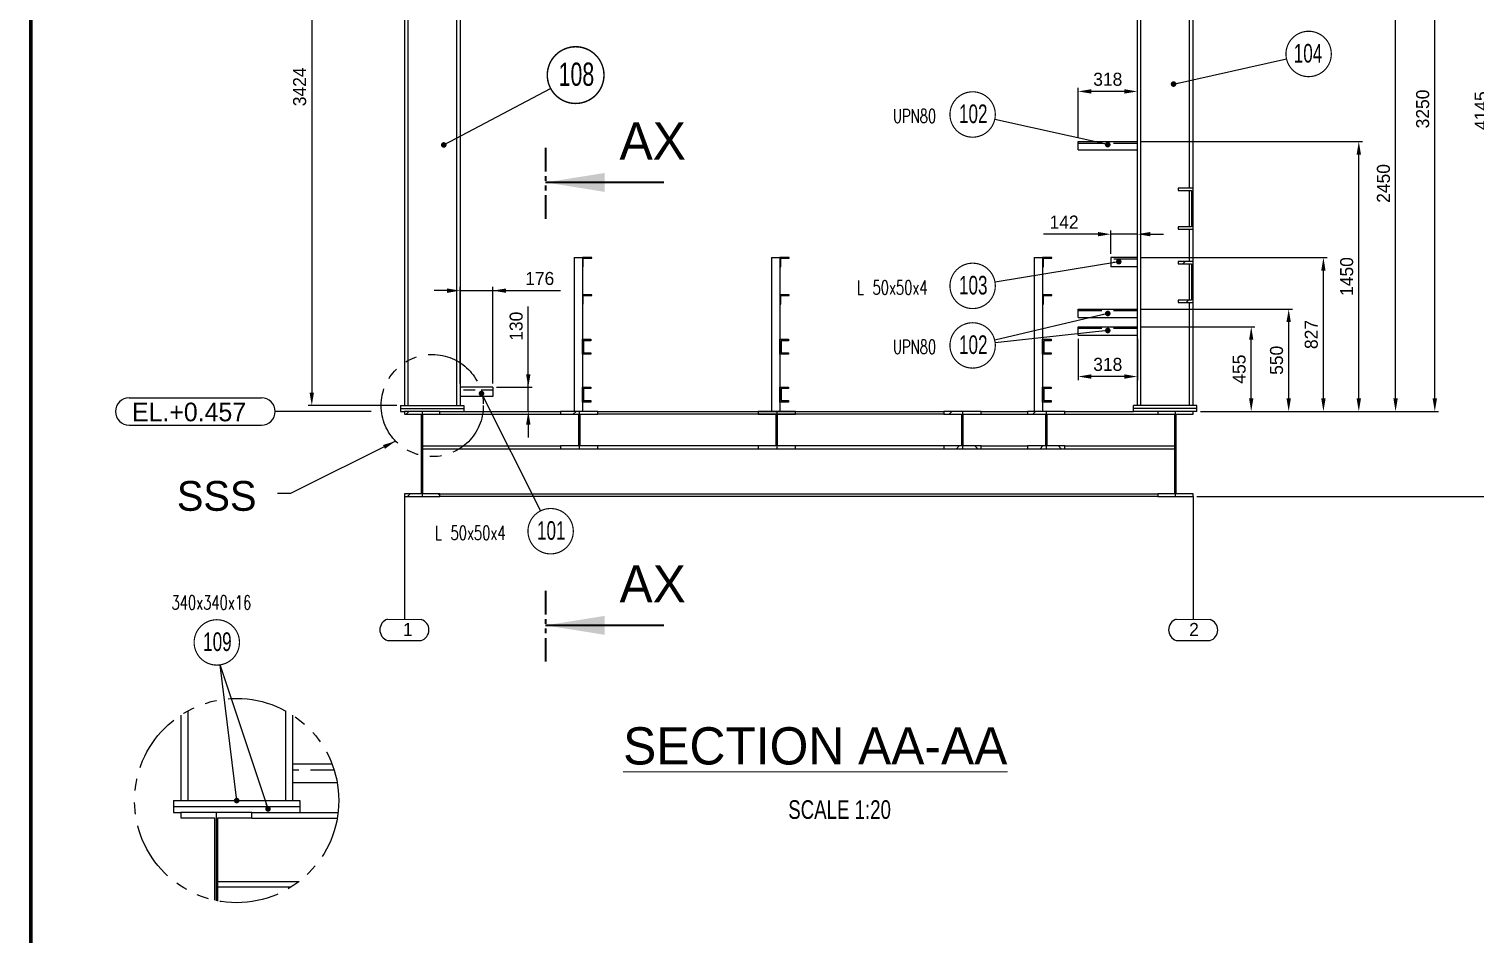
# Model space of a CAD drawing. Header units: millimetres. Extents: x 0 to 16187, y -20471 to 6290.
# Drawn here: x 4127 to 4515.6, y 4271 to 4514.1 of the extents above; entities that cross this region are included whole.
import ezdxf
from ezdxf.enums import TextEntityAlignment as Align

# ---------------------------------------------------------------- set-up
doc = ezdxf.new("R2010")
doc.units = ezdxf.units.MM
doc.header["$PDSIZE"] = -1
for name, pattern in [('HIDDEN', [9.525, 6.35, -3.175]), ('PHANTOM', [12.7, 6.35, -1.27, 1.27, -1.27, 1.27, -1.27]), ('PHANTOM2', [31.75, 15.875, -3.175, 3.175, -3.175, 3.175, -3.175])]:
    doc.linetypes.add(name, pattern=pattern)
doc.layers.add('BORDER1', color=3, linetype='Continuous')
doc.layers.add('BORDER2', color=7, linetype='Continuous')
doc.styles.add('MtXpl_txt_shx', font='txt.shx', dxfattribs={"height": 0.2})
doc.styles.add('ROMANC', font='ROMANC', dxfattribs={"height": 5})
doc.styles.add('ROMAND-1', font='ic-romand.shx')
doc.styles.add('ROMANS', font='ROMANS.shx', dxfattribs={"width": 0.8})
doc.styles.add('ROMANT', font='ROMANT', dxfattribs={"height": 4})
doc.styles.add('SLDTEXTSTYLE0', font='TXT', dxfattribs={"width": 0.75})
doc.styles.add('SLDTEXTSTYLE2', font='TXT', dxfattribs={"width": 0.686449})
doc.dimstyles.new('AM_ISO', dxfattribs={"dimtxt": 3.5, "dimasz": 3.5, "dimexe": 1, "dimexo": 1, "dimgap": 1.5, "dimtad": 1, "dimdsep": 46, "dimtxsty": 'Standard', "dimcen": 0, "dimclrd": 1, "dimclre": 1, "dimclrt": 1, "dimadec": 0, "dimazin": 2, "dimtp": 0.1, "dimtm": 0.1, "dimtfac": 0.71, "dimtdec": 3, "dimtmove": 0, "dimatfit": 3, "dimfxl": 1, "dimlwd": -1, "dimlwe": -1, "dimarcsym": 1})
doc.dimstyles.new('AM_ISO$7', dxfattribs={"dimtxt": 3.5, "dimasz": 3.5, "dimexe": 1, "dimexo": 1, "dimgap": 1.5, "dimtad": 1, "dimtoh": 1, "dimdsep": 46, "dimtxsty": 'Standard', "dimcen": 0, "dimclrd": 1, "dimclre": 1, "dimclrt": 1, "dimadec": 0, "dimazin": 2, "dimtp": 0.1, "dimtm": 0.1, "dimtfac": 0.71, "dimtdec": 3, "dimtmove": 0, "dimatfit": 3, "dimfxl": 1, "dimlwd": -1, "dimlwe": -1, "dimarcsym": 1})
pattern_1 = [(45, (3374.44, 256.4366), (-5.61266, 5.61266), [])]
pattern_2 = [(135, (3374.44, 256.4366), (-5.61266, -5.61266), [])]

# ---------------------------------------------------------------- blocks, each defined once
blk = doc.blocks.new('*D3407')
at = {"color": 1, "linetype": 'ByBlock'}
for p, q in [((4425.86, 4434.09), (4456.46, 4434.09)), ((4455.46, 4414.84), (4455.46, 4430.59)), ((4441.86, 4411.34), (4456.46, 4411.34))]:
    blk.add_line(p, q, dxfattribs=at)
at = {"color": 1}
for points in [[(4456.04, 4430.59), (4454.88, 4430.59), (4455.46, 4434.09)], [(4454.88, 4414.84), (4456.04, 4414.84), (4455.46, 4411.34)]]:
    blk.add_solid(points, dxfattribs=at)
at = {"layer": 'Defpoints', "color": 0}
for p in [(4424.86, 4434.09), (4455.46, 4434.09), (4440.86, 4411.34)]:
    blk.add_point(p, dxfattribs=at)
at = {"color": 1, "insert": (4452.21, 4422.72), "char_height": 3.5, "attachment_point": 5, "rotation": 90}
blk.add_mtext('455', dxfattribs=at)
blk = doc.blocks.new('*D3408')
at = {"color": 1, "linetype": 'ByBlock'}
for p, q in [((4425.86, 4438.84), (4466.53, 4438.84)), ((4465.53, 4414.84), (4465.53, 4435.34)), ((4441.86, 4411.34), (4466.53, 4411.34))]:
    blk.add_line(p, q, dxfattribs=at)
at = {"color": 1}
for points in [[(4466.11, 4435.34), (4464.94, 4435.34), (4465.53, 4438.84)], [(4464.94, 4414.84), (4466.11, 4414.84), (4465.53, 4411.34)]]:
    blk.add_solid(points, dxfattribs=at)
at = {"layer": 'Defpoints', "color": 0}
for p in [(4424.86, 4438.84), (4465.53, 4438.84), (4440.86, 4411.34)]:
    blk.add_point(p, dxfattribs=at)
at = {"color": 1, "insert": (4462.28, 4425.09), "char_height": 3.5, "attachment_point": 5, "rotation": 90}
blk.add_mtext('550', dxfattribs=at)
blk = doc.blocks.new('*D3409')
at = {"color": 1, "linetype": 'ByBlock'}
for p, q in [((4425.86, 4452.69), (4475.86, 4452.69)), ((4474.86, 4414.84), (4474.86, 4449.19)), ((4441.86, 4411.34), (4475.86, 4411.34))]:
    blk.add_line(p, q, dxfattribs=at)
at = {"color": 1}
for points in [[(4475.44, 4449.19), (4474.28, 4449.19), (4474.86, 4452.69)], [(4474.28, 4414.84), (4475.44, 4414.84), (4474.86, 4411.34)]]:
    blk.add_solid(points, dxfattribs=at)
at = {"layer": 'Defpoints', "color": 0}
for p in [(4424.86, 4452.69), (4474.86, 4452.69), (4440.86, 4411.34)]:
    blk.add_point(p, dxfattribs=at)
at = {"color": 1, "insert": (4471.61, 4432.02), "char_height": 3.5, "attachment_point": 5, "rotation": 90}
blk.add_mtext('827', dxfattribs=at)
blk = doc.blocks.new('*D3410')
at = {"color": 1, "linetype": 'ByBlock'}
for p, q in [((4425.86, 4483.84), (4485.38, 4483.84)), ((4484.38, 4414.84), (4484.38, 4480.34)), ((4441.86, 4411.34), (4485.38, 4411.34))]:
    blk.add_line(p, q, dxfattribs=at)
at = {"color": 1}
for points in [[(4484.96, 4480.34), (4483.79, 4480.34), (4484.38, 4483.84)], [(4483.79, 4414.84), (4484.96, 4414.84), (4484.38, 4411.34)]]:
    blk.add_solid(points, dxfattribs=at)
at = {"layer": 'Defpoints', "color": 0}
for p in [(4424.86, 4483.84), (4484.38, 4483.84), (4440.86, 4411.34)]:
    blk.add_point(p, dxfattribs=at)
at = {"color": 1, "insert": (4481.13, 4447.59), "char_height": 3.5, "attachment_point": 5, "rotation": 90}
blk.add_mtext('1450', dxfattribs=at)
blk = doc.blocks.new('*D3411')
at = {"color": 1, "linetype": 'ByBlock'}
for p, q in [((4408.96, 4430.84), (4408.96, 4419.73)), ((4424.86, 4430.84), (4424.86, 4419.73)), ((4421.36, 4420.73), (4412.46, 4420.73))]:
    blk.add_line(p, q, dxfattribs=at)
at = {"color": 1}
for points in [[(4412.46, 4421.32), (4412.46, 4420.15), (4408.96, 4420.73)], [(4421.36, 4420.15), (4421.36, 4421.32), (4424.86, 4420.73)]]:
    blk.add_solid(points, dxfattribs=at)
at = {"layer": 'Defpoints', "color": 0}
for p in [(4408.96, 4431.84), (4424.86, 4431.84), (4408.96, 4420.73)]:
    blk.add_point(p, dxfattribs=at)
at = {"color": 1, "insert": (4416.91, 4423.98), "char_height": 3.5, "attachment_point": 5}
blk.add_mtext('318', dxfattribs=at)
blk = doc.blocks.new('*D3412')
at = {"color": 1, "linetype": 'ByBlock'}
for p, q in [((4414.26, 4458.96), (4399.59, 4458.96)), ((4417.76, 4453.69), (4417.76, 4459.96)), ((4424.86, 4458.96), (4417.76, 4458.96)), ((4424.86, 4453.69), (4424.86, 4459.96)), ((4428.36, 4458.96), (4431.86, 4458.96))]:
    blk.add_line(p, q, dxfattribs=at)
at = {"color": 1}
for points in [[(4414.26, 4458.38), (4414.26, 4459.55), (4417.76, 4458.96)], [(4428.36, 4459.55), (4428.36, 4458.38), (4424.86, 4458.96)]]:
    blk.add_solid(points, dxfattribs=at)
at = {"layer": 'Defpoints', "color": 0}
for p in [(4417.76, 4458.96), (4417.76, 4452.69), (4424.86, 4452.69)]:
    blk.add_point(p, dxfattribs=at)
at = {"color": 1, "insert": (4405.17, 4462.21), "char_height": 3.5, "attachment_point": 5}
blk.add_mtext('142', dxfattribs=at)
blk = doc.blocks.new('*D3413')
at = {"color": 1, "linetype": 'ByBlock'}
for p, q in [((4425.86, 4533.84), (4495.26, 4533.84)), ((4494.26, 4414.84), (4494.26, 4530.34)), ((4441.86, 4411.34), (4495.26, 4411.34))]:
    blk.add_line(p, q, dxfattribs=at)
at = {"color": 1}
for points in [[(4494.85, 4530.34), (4493.68, 4530.34), (4494.26, 4533.84)], [(4493.68, 4414.84), (4494.85, 4414.84), (4494.26, 4411.34)]]:
    blk.add_solid(points, dxfattribs=at)
at = {"layer": 'Defpoints', "color": 0}
for p in [(4424.86, 4533.84), (4494.26, 4533.84), (4440.86, 4411.34)]:
    blk.add_point(p, dxfattribs=at)
at = {"color": 1, "insert": (4491.01, 4472.59), "char_height": 3.5, "attachment_point": 5, "rotation": 90}
blk.add_mtext('2450', dxfattribs=at)
blk = doc.blocks.new('*D3414')
at = {"color": 1, "linetype": 'ByBlock'}
for p, q in [((4425.86, 4573.84), (4505.8, 4573.84)), ((4504.8, 4414.84), (4504.8, 4570.34)), ((4441.86, 4411.34), (4505.8, 4411.34))]:
    blk.add_line(p, q, dxfattribs=at)
at = {"color": 1}
for points in [[(4505.38, 4570.34), (4504.22, 4570.34), (4504.8, 4573.84)], [(4504.22, 4414.84), (4505.38, 4414.84), (4504.8, 4411.34)]]:
    blk.add_solid(points, dxfattribs=at)
at = {"layer": 'Defpoints', "color": 0}
for p in [(4424.86, 4573.84), (4504.8, 4573.84), (4440.86, 4411.34)]:
    blk.add_point(p, dxfattribs=at)
at = {"color": 1, "insert": (4501.55, 4492.59), "char_height": 3.5, "attachment_point": 5, "rotation": 90}
blk.add_mtext('3250', dxfattribs=at)
blk = doc.blocks.new('*D3417')
at = {"color": 1, "linetype": 'ByBlock'}
for p, q in [((4408.96, 4484.84), (4408.96, 4498.3)), ((4421.36, 4497.3), (4412.46, 4497.3)), ((4424.86, 4484.84), (4424.86, 4498.3))]:
    blk.add_line(p, q, dxfattribs=at)
at = {"color": 1}
for points in [[(4412.46, 4497.89), (4412.46, 4496.72), (4408.96, 4497.3)], [(4421.36, 4496.72), (4421.36, 4497.89), (4424.86, 4497.3)]]:
    blk.add_solid(points, dxfattribs=at)
at = {"layer": 'Defpoints', "color": 0}
for p in [(4408.96, 4497.3), (4408.96, 4483.84), (4424.86, 4483.84)]:
    blk.add_point(p, dxfattribs=at)
at = {"color": 1, "insert": (4416.91, 4500.55), "char_height": 3.5, "attachment_point": 5}
blk.add_mtext('318', dxfattribs=at)
blk = doc.blocks.new('*D3418')
at = {"color": 1, "linetype": 'ByBlock'}
for p, q in [((4261.17, 4417.84), (4261.17, 4439.53)), ((4261.17, 4421.34), (4261.17, 4424.84)), ((4252.66, 4417.84), (4262.17, 4417.84)), ((4261.17, 4411.34), (4261.17, 4417.84)), ((4260.35, 4411.34), (4262.17, 4411.34)), ((4261.17, 4407.84), (4261.17, 4404.34))]:
    blk.add_line(p, q, dxfattribs=at)
at = {"color": 1}
for points in [[(4260.58, 4421.34), (4261.75, 4421.34), (4261.17, 4417.84)], [(4261.75, 4407.84), (4260.58, 4407.84), (4261.17, 4411.34)]]:
    blk.add_solid(points, dxfattribs=at)
at = {"layer": 'Defpoints', "color": 0}
for p in [(4251.66, 4417.84), (4261.17, 4417.84), (4259.35, 4411.34)]:
    blk.add_point(p, dxfattribs=at)
at = {"color": 1, "insert": (4257.92, 4434.24), "char_height": 3.5, "attachment_point": 5, "rotation": 90}
blk.add_mtext('130', dxfattribs=at)
blk = doc.blocks.new('*D3419')
at = {"color": 1, "linetype": 'ByBlock'}
for p, q in [((4239.36, 4443.8), (4235.86, 4443.8)), ((4242.86, 4418.84), (4242.86, 4444.8)), ((4242.86, 4443.8), (4251.66, 4443.8)), ((4251.66, 4418.84), (4251.66, 4444.8)), ((4251.66, 4443.8), (4269.82, 4443.8)), ((4255.16, 4443.8), (4258.66, 4443.8))]:
    blk.add_line(p, q, dxfattribs=at)
at = {"color": 1}
for points in [[(4239.36, 4443.21), (4239.36, 4444.38), (4242.86, 4443.8)], [(4255.16, 4444.38), (4255.16, 4443.21), (4251.66, 4443.8)]]:
    blk.add_solid(points, dxfattribs=at)
at = {"layer": 'Defpoints', "color": 0}
for p in [(4251.66, 4443.8), (4242.86, 4417.84), (4251.66, 4417.84)]:
    blk.add_point(p, dxfattribs=at)
at = {"color": 1, "insert": (4264.24, 4447.05), "char_height": 3.5, "attachment_point": 5}
blk.add_mtext('176', dxfattribs=at)
blk = doc.blocks.new('A$7E931815294F9')
at = {"color": 1}
blk.add_line((13.2, 77.36), (13.2, 11.43), dxfattribs=at)
at = {"color": 1, "ltscale": 0.2}
blk.add_line((4.15, 11.48), (22.25, 11.39), dxfattribs=at)
at = {"color": 1, "linetype": 'Continuous', "lineweight": 25}
blk.add_line((4.14, 0.09), (22.29, 0.01), dxfattribs=at)
at = {"color": 1, "ltscale": 0.2}
for centre, radius, start, end in [((5.98, 5.79), 5.98, 107.86898, 252.02455), ((20.4, 5.69), 5.99, 287.96509, 71.9697)]:
    blk.add_arc(centre, radius, start, end, dxfattribs=at)
at = {"color": 1, "linetype": 'Continuous', "lineweight": 25}
blk.add_text('1', height=7, rotation=359.95368, dxfattribs=at).set_placement((12.44, 2.5))
blk = doc.blocks.new('A$7E9318152A351E9')
at = {"color": 1}
blk.add_line((13.2, 77.36), (13.2, 11.43), dxfattribs=at)
at = {"color": 1, "ltscale": 0.2}
blk.add_line((4.15, 11.48), (22.25, 11.39), dxfattribs=at)
at = {"color": 1, "linetype": 'Continuous', "lineweight": 25}
blk.add_line((4.14, 0.09), (22.29, 0.01), dxfattribs=at)
at = {"color": 1, "ltscale": 0.2}
for centre, radius, start, end in [((5.98, 5.79), 5.98, 107.86898, 252.02455), ((20.4, 5.69), 5.99, 287.96509, 71.9697)]:
    blk.add_arc(centre, radius, start, end, dxfattribs=at)
at = {"color": 1, "linetype": 'Continuous', "lineweight": 25}
blk.add_text('2', height=7, rotation=359.95368, dxfattribs=at).set_placement((11.06, 2.5))
blk = doc.blocks.new('A$7E9319C323A31A')
at = {"color": 7, "linetype": 'Continuous', "lineweight": 25}
for p, q in [((3.67, 7.35), (39.25, 7.35)), ((3.67, 0), (39.25, 0))]:
    blk.add_line(p, q, dxfattribs=at)
blk.add_line((68.71, 3.67), (42.92, 3.67))
for centre, start, end in [((3.67, 3.67), 90, 270), ((39.25, 3.67), 270, 90)]:
    blk.add_arc(centre, 3.67, start, end, dxfattribs=at)
blk.add_text('EL.+0.457', height=5, dxfattribs=at).set_placement((4.45, 1.05))
blk = doc.blocks.new('*D3494')
at = {"color": 1, "linetype": 'ByBlock'}
for p, q in [((4440.86, 4595.74), (4521.51, 4595.74)), ((4520.51, 4391.99), (4520.51, 4592.24)), ((4440.86, 4388.49), (4521.51, 4388.49))]:
    blk.add_line(p, q, dxfattribs=at)
at = {"color": 1}
for points in [[(4521.09, 4592.24), (4519.93, 4592.24), (4520.51, 4595.74)], [(4519.93, 4391.99), (4521.09, 4391.99), (4520.51, 4388.49)]]:
    blk.add_solid(points, dxfattribs=at)
at = {"layer": 'Defpoints', "color": 0}
for p in [(4439.86, 4595.74), (4520.51, 4595.74), (4439.86, 4388.49)]:
    blk.add_point(p, dxfattribs=at)
at = {"color": 1, "insert": (4517.26, 4492.12), "char_height": 3.5, "attachment_point": 5, "rotation": 90}
blk.add_mtext('4145', dxfattribs=at)
blk = doc.blocks.new('*D3664')
at = {"color": 1, "linetype": 'ByBlock'}
for p, q in [((4225.86, 4584.14), (4201.98, 4584.14)), ((4202.98, 4580.64), (4202.98, 4416.44)), ((4225.86, 4412.94), (4201.98, 4412.94))]:
    blk.add_line(p, q, dxfattribs=at)
at = {"color": 1}
for points in [[(4203.56, 4580.64), (4202.39, 4580.64), (4202.98, 4584.14)], [(4202.39, 4416.44), (4203.56, 4416.44), (4202.98, 4412.94)]]:
    blk.add_solid(points, dxfattribs=at)
at = {"layer": 'Defpoints', "color": 0}
for p in [(4226.86, 4584.14), (4202.98, 4412.94), (4226.86, 4412.94)]:
    blk.add_point(p, dxfattribs=at)
at = {"color": 1, "insert": (4199.73, 4498.54), "char_height": 3.5, "attachment_point": 5, "rotation": 90}
blk.add_mtext('3424', dxfattribs=at)
blk = doc.blocks.new('*U609')
at = {"layer": 'BORDER1', "color": 154, "true_color": 0x1859a9, "const_width": 1}
blk.add_lwpolyline([(1.81, 811), (1144, 811), (1144, 0), (0, 0), (0, 811)], close=True, dxfattribs=at)
at = {"layer": 'BORDER2', "flags": 8}
for tag, height, style, p in [('REV-A', 3.24, 'ROMANS', (986.93, 140.25)), ('RE-A', 8.06, 'ROMANT', (1084.63, 7.17))]:
    blk.add_attdef(tag, text='', height=height, dxfattribs=dict(at, style=style)).set_placement(p, align=Align.CENTER)
at = {"layer": 'BORDER2', "style": 'ROMANS', "width": 3.830216}
blk.add_attdef('DATE-A', text='', height=3.24, dxfattribs=at).set_placement((995.51, 140.25), (1008.51, 140.25), align=Align.FIT)
at = {"layer": 'BORDER2'}
for tag, height, style, p in [('DRN-A', 3.24, 'ROMANS', (1018.38, 140.25)), ('CHD-A', 3.24, 'ROMANS', (1032.35, 140.25)), ('APD-A', 3.24, 'ROMANS', (1046.64, 140.25)), ('CONS_CONT_VEND', 4.2, 'ROMANC', (1061.39, 72.83))]:
    blk.add_attdef(tag, text='', height=height, dxfattribs=dict(at, style=style)).set_placement(p, align=Align.CENTER)
at = {"layer": 'BORDER2', "style": 'ROMANS', "width": 0.8}
for tag, p, height in [('1:X', (997.23, 122.55), 3.5), ('LOC', (1042.74, 122.55), 3.5), ('PROJ_NO', (1118.64, 122.55), 3.5), ('CONS_DRG_NO', (1011, 63), 3)]:
    blk.add_attdef(tag, p, '', height=height, dxfattribs=at)
at = {"layer": 'BORDER2', "lineweight": 30, "width": 0.8, "flags": 104}
blk.add_attdef('COMMENTS-A', text='', height=2.2, dxfattribs=at).set_placement((1055.21, 142.07), align=Align.MIDDLE_LEFT)
at = {"layer": 'BORDER2', "style": 'ROMANS', "width": 0.8}
for tag, p in [('PROJECT_TITLE_1', (1061.07, 55.35)), ('PROJECT_TITLE_2', (1061.07, 49.3))]:
    blk.add_attdef(tag, text='', height=3.5, dxfattribs=at).set_placement(p, align=Align.MIDDLE)
at = {"layer": 'BORDER2', "style": 'ROMANT', "width": 0.8}
for tag, p in [('DRG_TITLE_1', (1061.07, 36.31)), ('DRG_TITLE_2', (1061.07, 28.31)), ('DRG_TITLE_3', (1061.07, 20.31))]:
    blk.add_attdef(tag, text='', height=5, dxfattribs=at).set_placement(p, align=Align.CENTER)
at = {"layer": 'BORDER2', "style": 'ROMANT'}
for tag, p in [('AR', (995, 7.17)), ('PA', (1011.74, 7.17)), ('DC', (1028.45, 7.17)), ('TS', (1120.84, 7.17))]:
    blk.add_attdef(tag, p, '', height=8.06, dxfattribs=at)
for tag, p in [('SRNO', (1074.7, 7.17)), ('SH', (1115.8, 7.18))]:
    blk.add_attdef(tag, text='', height=8.06, dxfattribs=at).set_placement(p, align=Align.RIGHT)
at = {"layer": 'BORDER2', "style": 'ROMANS', "flags": 2}
blk.add_attdef('TB_VERSION', text='', height=2, dxfattribs=at).set_placement((1, -1), align=Align.TOP_LEFT)

msp = doc.modelspace()

# ---------------------------------------------------------------- hatches: boundary and pattern name
at = {"linetype": 'Continuous', "lineweight": 18}
h = msp.add_hatch(dxfattribs=at)
h.set_pattern_fill('ANSI31', scale=2.5, style=0)
h.set_pattern_definition(pattern_1)
h.paths.add_polyline_path([(4435.85721, 4460.96552), (4435.85721, 4460.34052), (4439.85721, 4460.34052), (4439.85721, 4471.34052), (4435.85721, 4471.34052), (4435.85721, 4470.71552), (4439.40721, 4470.71552), (4439.40721, 4460.96552)], flags=0)
h = msp.add_hatch(dxfattribs=at)
h.set_pattern_fill('ANSI31', scale=2.5, style=0)
h.set_pattern_definition(pattern_1)
h.paths.add_polyline_path([(4435.85721, 4441.21552), (4435.85721, 4440.59052), (4439.85721, 4440.59052), (4439.85721, 4451.59052), (4435.85721, 4451.59052), (4435.85721, 4450.96552), (4439.40721, 4450.96552), (4439.40721, 4441.21552)], flags=0)
h = msp.add_hatch(dxfattribs=at)
h.set_pattern_fill('ANSI31', scale=2.5, style=0)
h.set_pattern_definition(pattern_1)
h.paths.add_polyline_path([(4232.39221, 4389.21552), (4227.85721, 4389.21552), (4227.85721, 4388.49052), (4232.61721, 4388.49052), (4232.61721, 4411.34052), (4227.85721, 4411.34052), (4227.85721, 4410.61552), (4232.39221, 4410.61552)], flags=0)
h = msp.add_hatch(dxfattribs=at)
h.set_pattern_fill('ANSI31', scale=2.5, angle=90, style=0)
h.set_pattern_definition(pattern_2)
h.paths.add_polyline_path([(4232.84221, 4410.61552), (4237.37721, 4410.61552), (4237.37721, 4411.34052), (4232.61721, 4411.34052), (4232.61721, 4388.49052), (4237.37721, 4388.49052), (4237.37721, 4389.21552), (4232.84221, 4389.21552)], flags=0)
h = msp.add_hatch(dxfattribs=at)
h.set_pattern_fill('ANSI31', scale=2.5, style=0)
h.set_pattern_definition(pattern_1)
h.paths.add_polyline_path([(4274.63221, 4402.09052), (4269.85721, 4402.09052), (4269.85721, 4401.34052), (4274.85721, 4401.34052), (4274.85721, 4411.34052), (4269.85721, 4411.34052), (4269.85721, 4410.59052), (4274.63221, 4410.59052)], flags=0)
h = msp.add_hatch(dxfattribs=at)
h.set_pattern_fill('ANSI31', scale=2.5, angle=90, style=0)
h.set_pattern_definition(pattern_2)
h.paths.add_polyline_path([(4275.08221, 4410.59052), (4279.85721, 4410.59052), (4279.85721, 4411.34052), (4274.85721, 4411.34052), (4274.85721, 4401.34052), (4279.85721, 4401.34052), (4279.85721, 4402.09052), (4275.08221, 4402.09052)], flags=0)
h = msp.add_hatch(dxfattribs=at)
h.set_pattern_fill('ANSI31', scale=2.5, style=0)
h.set_pattern_definition(pattern_1)
h.paths.add_polyline_path([(4327.73221, 4402.09052), (4322.95721, 4402.09052), (4322.95721, 4401.34052), (4327.95721, 4401.34052), (4327.95721, 4411.34052), (4322.95721, 4411.34052), (4322.95721, 4410.59052), (4327.73221, 4410.59052)], flags=0)
h = msp.add_hatch(dxfattribs=at)
h.set_pattern_fill('ANSI31', scale=2.5, angle=90, style=0)
h.set_pattern_definition(pattern_2)
h.paths.add_polyline_path([(4328.18221, 4410.59052), (4332.95721, 4410.59052), (4332.95721, 4411.34052), (4327.95721, 4411.34052), (4327.95721, 4401.34052), (4332.95721, 4401.34052), (4332.95721, 4402.09052), (4328.18221, 4402.09052)], flags=0)
h = msp.add_hatch(dxfattribs=at)
h.set_pattern_fill('ANSI31', scale=2.5, style=0)
h.set_pattern_definition(pattern_1)
h.paths.add_polyline_path([(4377.63221, 4402.09052), (4372.85721, 4402.09052), (4372.85721, 4401.34052), (4377.85721, 4401.34052), (4377.85721, 4411.34052), (4372.85721, 4411.34052), (4372.85721, 4410.59052), (4377.63221, 4410.59052)], flags=0)
h = msp.add_hatch(dxfattribs=at)
h.set_pattern_fill('ANSI31', scale=2.5, angle=90, style=0)
h.set_pattern_definition(pattern_2)
h.paths.add_polyline_path([(4378.08221, 4410.59052), (4382.85721, 4410.59052), (4382.85721, 4411.34052), (4377.85721, 4411.34052), (4377.85721, 4401.34052), (4382.85721, 4401.34052), (4382.85721, 4402.09052), (4378.08221, 4402.09052)], flags=0)
h = msp.add_hatch(dxfattribs=at)
h.set_pattern_fill('ANSI31', scale=2.5, style=0)
h.set_pattern_definition(pattern_1)
h.paths.add_polyline_path([(4400.13221, 4402.09052), (4395.35721, 4402.09052), (4395.35721, 4401.34052), (4400.35721, 4401.34052), (4400.35721, 4411.34052), (4395.35721, 4411.34052), (4395.35721, 4410.59052), (4400.13221, 4410.59052)], flags=0)
h = msp.add_hatch(dxfattribs=at)
h.set_pattern_fill('ANSI31', scale=2.5, angle=90, style=0)
h.set_pattern_definition(pattern_2)
h.paths.add_polyline_path([(4400.58221, 4410.59052), (4405.35721, 4410.59052), (4405.35721, 4411.34052), (4400.35721, 4411.34052), (4400.35721, 4401.34052), (4405.35721, 4401.34052), (4405.35721, 4402.09052), (4400.58221, 4402.09052)], flags=0)
h = msp.add_hatch(dxfattribs=at)
h.set_pattern_fill('ANSI31', scale=2.5, angle=90, style=0)
h.set_pattern_definition(pattern_2)
h.paths.add_polyline_path([(4435.09721, 4411.34052), (4430.33721, 4411.34052), (4430.33721, 4410.61552), (4434.87221, 4410.61552), (4434.87221, 4389.21552), (4430.33721, 4389.21552), (4430.33721, 4388.49052), (4435.09721, 4388.49052)], flags=0)
h = msp.add_hatch(dxfattribs=at)
h.set_pattern_fill('ANSI31', scale=2.5, style=0)
h.set_pattern_definition(pattern_1)
h.paths.add_polyline_path([(4435.09721, 4388.49052), (4439.85721, 4388.49052), (4439.85721, 4389.21552), (4435.32221, 4389.21552), (4435.32221, 4410.61552), (4439.85721, 4410.61552), (4439.85721, 4411.34052), (4435.09721, 4411.34052)], flags=0)

# ---------------------------------------------------------------- linework, layer by layer
at = {"color": 7, "linetype": 'Continuous', "lineweight": 25}
for p, q in [((4227.85721, 4584.14052), (4227.85721, 4412.94052)), ((4228.80721, 4584.14052), (4228.80721, 4412.94052)), ((4241.90721, 4584.14052), (4241.90721, 4412.94052)), ((4242.85721, 4584.14052), (4242.85721, 4412.94052)), ((4424.85721, 4412.94052), (4424.85721, 4584.14052)), ((4425.80721, 4412.94052), (4425.80721, 4584.14052)), ((4438.90721, 4471.34052), (4438.90721, 4584.14052)), ((4439.85721, 4471.34052), (4439.85721, 4584.14052)), ((4408.95721, 4483.84052), (4424.85721, 4483.84052)), ((4408.95721, 4481.59052), (4408.95721, 4483.84052)), ((4408.95721, 4481.59052), (4424.85721, 4481.59052)), ((4424.85721, 4481.59052), (4424.85721, 4483.84052)), ((4439.85721, 4471.34052), (4435.85721, 4471.34052)), ((4435.85721, 4471.34052), (4435.85721, 4470.71552)), ((4435.85721, 4470.71552), (4439.40721, 4470.71552)), ((4438.90721, 4460.96552), (4438.90721, 4470.71552)), ((4439.40721, 4470.71552), (4439.40721, 4460.96552)), ((4439.85721, 4460.34052), (4439.85721, 4471.34052)), ((4439.40721, 4460.96552), (4435.85721, 4460.96552)), ((4435.85721, 4460.96552), (4435.85721, 4460.34052)), ((4435.85721, 4460.34052), (4439.85721, 4460.34052)), ((4438.90721, 4451.59052), (4438.90721, 4460.34052)), ((4439.85721, 4451.59052), (4439.85721, 4460.34052)), ((4273.45721, 4452.69052), (4273.45721, 4411.34052)), ((4273.45721, 4452.69052), (4275.70721, 4452.69052)), ((4275.70721, 4452.69052), (4275.70721, 4450.19052)), ((4278.20721, 4452.69052), (4275.70721, 4452.69052)), ((4275.70721, 4452.69052), (4275.70721, 4411.34052)), ((4275.90721, 4452.49052), (4278.20721, 4452.49052)), ((4275.90721, 4450.19052), (4275.90721, 4452.49052)), ((4278.20721, 4452.49052), (4278.20721, 4452.69052)), ((4326.55721, 4452.69052), (4328.80721, 4452.69052)), ((4326.55721, 4452.69052), (4326.55721, 4411.34052)), ((4331.30721, 4452.69052), (4328.80721, 4452.69052)), ((4328.80721, 4452.69052), (4328.80721, 4450.19052)), ((4328.80721, 4452.69052), (4328.80721, 4411.34052)), ((4329.00721, 4450.19052), (4329.00721, 4452.49052)), ((4329.00721, 4452.49052), (4331.30721, 4452.49052)), ((4331.30721, 4452.49052), (4331.30721, 4452.69052)), ((4397.15721, 4452.69052), (4397.15721, 4411.34052)), ((4397.15721, 4452.69052), (4399.40721, 4452.69052)), ((4401.90721, 4452.69052), (4399.40721, 4452.69052)), ((4399.40721, 4452.69052), (4399.40721, 4450.19052)), ((4399.40721, 4452.69052), (4399.40721, 4411.34052)), ((4399.60721, 4450.19052), (4399.60721, 4452.49052)), ((4399.60721, 4452.49052), (4401.90721, 4452.49052)), ((4401.90721, 4452.49052), (4401.90721, 4452.69052)), ((4424.85721, 4452.69052), (4417.75721, 4452.69052)), ((4417.75721, 4452.69052), (4417.75721, 4450.19052)), ((4435.85721, 4451.59052), (4435.85721, 4450.96552)), ((4439.85721, 4451.59052), (4435.85721, 4451.59052)), ((4435.85721, 4450.96552), (4439.40721, 4450.96552)), ((4438.90721, 4441.21552), (4438.90721, 4450.96552)), ((4439.40721, 4450.96552), (4439.40721, 4441.21552)), ((4439.85721, 4440.59052), (4439.85721, 4451.59052)), ((4275.70721, 4450.19052), (4275.90721, 4450.19052)), ((4328.80721, 4450.19052), (4329.00721, 4450.19052)), ((4399.40721, 4450.19052), (4399.60721, 4450.19052)), ((4424.85721, 4450.19052), (4417.75721, 4450.19052)), ((4278.20721, 4442.69052), (4275.70721, 4442.69052)), ((4275.70721, 4442.69052), (4275.70721, 4440.19052)), ((4275.90721, 4442.49052), (4278.20721, 4442.49052)), ((4275.90721, 4440.19052), (4275.90721, 4442.49052)), ((4278.20721, 4442.49052), (4278.20721, 4442.69052)), ((4328.80721, 4442.69052), (4328.80721, 4440.19052)), ((4331.30721, 4442.69052), (4328.80721, 4442.69052)), ((4329.00721, 4442.49052), (4331.30721, 4442.49052)), ((4329.00721, 4440.19052), (4329.00721, 4442.49052)), ((4331.30721, 4442.49052), (4331.30721, 4442.69052)), ((4399.40721, 4442.69052), (4399.40721, 4440.19052)), ((4401.90721, 4442.69052), (4399.40721, 4442.69052)), ((4399.60721, 4442.49052), (4401.90721, 4442.49052)), ((4399.60721, 4440.19052), (4399.60721, 4442.49052)), ((4401.90721, 4442.49052), (4401.90721, 4442.69052)), ((4275.70721, 4440.19052), (4275.90721, 4440.19052)), ((4328.80721, 4440.19052), (4329.00721, 4440.19052)), ((4399.40721, 4440.19052), (4399.60721, 4440.19052)), ((4408.95721, 4436.59052), (4408.95721, 4438.84052)), ((4408.95721, 4438.84052), (4424.85721, 4438.84052)), ((4424.85721, 4436.59052), (4424.85721, 4438.84052)), ((4439.40721, 4441.21552), (4435.85721, 4441.21552)), ((4435.85721, 4441.21552), (4435.85721, 4440.59052)), ((4435.85721, 4440.59052), (4439.85721, 4440.59052)), ((4438.90721, 4412.94052), (4438.90721, 4440.59052)), ((4439.85721, 4412.94052), (4439.85721, 4440.59052)), ((4408.95721, 4436.59052), (4424.85721, 4436.59052)), ((4408.95721, 4431.84052), (4408.95721, 4434.09052)), ((4408.95721, 4434.09052), (4424.85721, 4434.09052)), ((4408.95721, 4431.84052), (4424.85721, 4431.84052)), ((4424.85721, 4431.84052), (4424.85721, 4434.09052)), ((4275.70721, 4430.74052), (4277.95721, 4430.74052)), ((4275.70721, 4426.74052), (4275.70721, 4430.74052)), ((4277.95721, 4430.34052), (4276.00721, 4430.34052)), ((4276.00721, 4430.34052), (4276.00721, 4427.14052)), ((4276.00721, 4427.14052), (4277.95721, 4427.14052)), ((4277.95721, 4430.74052), (4277.95721, 4430.34052)), ((4277.95721, 4427.14052), (4277.95721, 4426.74052)), ((4328.80721, 4430.74052), (4331.05721, 4430.74052)), ((4328.80721, 4426.74052), (4328.80721, 4430.74052)), ((4331.05721, 4430.34052), (4329.10721, 4430.34052)), ((4329.10721, 4430.34052), (4329.10721, 4427.14052)), ((4329.10721, 4427.14052), (4331.05721, 4427.14052)), ((4331.05721, 4430.74052), (4331.05721, 4430.34052)), ((4331.05721, 4427.14052), (4331.05721, 4426.74052)), ((4399.40721, 4430.74052), (4401.65721, 4430.74052)), ((4399.40721, 4426.74052), (4399.40721, 4430.74052)), ((4399.70721, 4430.34052), (4399.70721, 4427.14052)), ((4401.65721, 4430.34052), (4399.70721, 4430.34052)), ((4399.70721, 4427.14052), (4401.65721, 4427.14052)), ((4401.65721, 4430.74052), (4401.65721, 4430.34052)), ((4401.65721, 4427.14052), (4401.65721, 4426.74052)), ((4277.95721, 4426.74052), (4275.70721, 4426.74052)), ((4331.05721, 4426.74052), (4328.80721, 4426.74052)), ((4401.65721, 4426.74052), (4399.40721, 4426.74052)), ((4251.65721, 4417.84052), (4242.85721, 4417.84052)), ((4251.65721, 4415.34052), (4242.85721, 4415.34052)), ((4251.65721, 4417.84052), (4251.65721, 4415.34052)), ((4275.70721, 4417.89052), (4277.95721, 4417.89052)), ((4275.70721, 4413.89052), (4275.70721, 4417.89052)), ((4277.95721, 4417.49052), (4276.00721, 4417.49052)), ((4276.00721, 4417.49052), (4276.00721, 4414.29052)), ((4277.95721, 4417.89052), (4277.95721, 4417.49052)), ((4328.80721, 4417.89052), (4331.05721, 4417.89052)), ((4328.80721, 4413.89052), (4328.80721, 4417.89052)), ((4331.05721, 4417.49052), (4329.10721, 4417.49052)), ((4329.10721, 4417.49052), (4329.10721, 4414.29052)), ((4331.05721, 4417.89052), (4331.05721, 4417.49052)), ((4399.40721, 4413.89052), (4399.40721, 4417.89052)), ((4399.40721, 4417.89052), (4401.65721, 4417.89052)), ((4401.65721, 4417.49052), (4399.70721, 4417.49052)), ((4399.70721, 4417.49052), (4399.70721, 4414.29052)), ((4401.65721, 4417.89052), (4401.65721, 4417.49052)), ((4226.85721, 4412.94052), (4226.85721, 4412.14052)), ((4226.85721, 4412.94052), (4243.85721, 4412.94052)), ((4226.85721, 4412.14052), (4243.85721, 4412.14052)), ((4226.85721, 4412.14052), (4226.85721, 4411.34052)), ((4243.85721, 4412.94052), (4243.85721, 4412.14052)), ((4243.85721, 4412.14052), (4243.85721, 4411.34052)), ((4277.95721, 4413.89052), (4275.70721, 4413.89052)), ((4276.00721, 4414.29052), (4277.95721, 4414.29052)), ((4277.95721, 4414.29052), (4277.95721, 4413.89052)), ((4331.05721, 4413.89052), (4328.80721, 4413.89052)), ((4329.10721, 4414.29052), (4331.05721, 4414.29052)), ((4331.05721, 4414.29052), (4331.05721, 4413.89052)), ((4401.65721, 4413.89052), (4399.40721, 4413.89052)), ((4399.70721, 4414.29052), (4401.65721, 4414.29052)), ((4401.65721, 4414.29052), (4401.65721, 4413.89052)), ((4440.85721, 4412.94052), (4423.85721, 4412.94052)), ((4423.85721, 4412.14052), (4423.85721, 4412.94052)), ((4423.85721, 4411.34052), (4423.85721, 4412.14052)), ((4440.85721, 4412.14052), (4423.85721, 4412.14052)), ((4440.85721, 4412.14052), (4440.85721, 4412.94052)), ((4440.85721, 4411.34052), (4440.85721, 4412.14052)), ((4226.85721, 4411.34052), (4227.85721, 4411.34052)), ((4227.85721, 4411.34052), (4227.85721, 4410.61552)), ((4232.61721, 4411.34052), (4227.85721, 4411.34052)), ((4227.85721, 4410.61552), (4232.39221, 4410.61552)), ((4232.39221, 4410.61552), (4232.39221, 4389.21552)), ((4237.37721, 4411.34052), (4232.61721, 4411.34052)), ((4232.61721, 4411.34052), (4232.61721, 4388.49052)), ((4232.84221, 4410.61552), (4237.37721, 4410.61552)), ((4232.84221, 4389.21552), (4232.84221, 4410.61552)), ((4237.37721, 4411.34052), (4243.85721, 4411.34052)), ((4237.37721, 4410.61552), (4237.37721, 4411.34052)), ((4237.37721, 4410.59052), (4237.37721, 4410.61552)), ((4237.37721, 4410.59052), (4269.85721, 4410.59052)), ((4243.85721, 4411.34052), (4269.85721, 4411.34052)), ((4269.85721, 4411.34052), (4269.85721, 4410.59052)), ((4274.85721, 4411.34052), (4269.85721, 4411.34052)), ((4269.85721, 4410.59052), (4274.63221, 4410.59052)), ((4274.63221, 4410.59052), (4274.63221, 4402.09052)), ((4274.85721, 4411.34052), (4274.85721, 4401.34052)), ((4279.85721, 4411.34052), (4274.85721, 4411.34052)), ((4275.08221, 4402.09052), (4275.08221, 4410.59052)), ((4275.08221, 4410.59052), (4279.85721, 4410.59052)), ((4279.85721, 4410.59052), (4279.85721, 4411.34052)), ((4322.95721, 4411.34052), (4322.95721, 4410.59052)), ((4327.95721, 4411.34052), (4322.95721, 4411.34052)), ((4322.95721, 4410.59052), (4327.73221, 4410.59052)), ((4327.73221, 4410.59052), (4327.73221, 4402.09052)), ((4327.95721, 4411.34052), (4327.95721, 4401.34052)), ((4332.95721, 4411.34052), (4327.95721, 4411.34052)), ((4328.18221, 4402.09052), (4328.18221, 4410.59052)), ((4328.18221, 4410.59052), (4332.95721, 4410.59052)), ((4332.95721, 4410.59052), (4332.95721, 4411.34052)), ((4372.85721, 4411.34052), (4372.85721, 4410.59052)), ((4377.85721, 4411.34052), (4372.85721, 4411.34052)), ((4372.85721, 4410.59052), (4377.63221, 4410.59052)), ((4377.63221, 4410.59052), (4377.63221, 4402.09052)), ((4377.85721, 4411.34052), (4377.85721, 4401.34052)), ((4382.85721, 4411.34052), (4377.85721, 4411.34052)), ((4378.08221, 4410.59052), (4382.85721, 4410.59052)), ((4378.08221, 4402.09052), (4378.08221, 4410.59052)), ((4382.85721, 4410.59052), (4382.85721, 4411.34052)), ((4382.85721, 4411.34052), (4395.35721, 4411.34052)), ((4382.85721, 4410.59052), (4395.35721, 4410.59052)), ((4395.35721, 4411.34052), (4395.35721, 4410.59052)), ((4400.35721, 4411.34052), (4395.35721, 4411.34052)), ((4395.35721, 4410.59052), (4400.13221, 4410.59052)), ((4400.13221, 4410.59052), (4400.13221, 4402.09052)), ((4400.35721, 4411.34052), (4400.35721, 4401.34052)), ((4405.35721, 4411.34052), (4400.35721, 4411.34052)), ((4400.58221, 4402.09052), (4400.58221, 4410.59052)), ((4400.58221, 4410.59052), (4405.35721, 4410.59052)), ((4405.35721, 4410.59052), (4405.35721, 4411.34052)), ((4405.35721, 4411.34052), (4423.85721, 4411.34052)), ((4405.35721, 4410.59052), (4430.33721, 4410.59052)), ((4430.33721, 4411.34052), (4423.85721, 4411.34052)), ((4430.33721, 4411.34052), (4430.33721, 4410.61552)), ((4435.09721, 4411.34052), (4430.33721, 4411.34052)), ((4430.33721, 4410.61552), (4434.87221, 4410.61552)), ((4430.33721, 4410.61552), (4430.33721, 4410.59052)), ((4430.33721, 4410.59052), (4434.87221, 4410.59052)), ((4434.87221, 4410.61552), (4434.87221, 4389.21552)), ((4435.09721, 4388.49052), (4435.09721, 4411.34052)), ((4439.85721, 4411.34052), (4435.09721, 4411.34052)), ((4435.32221, 4410.61552), (4439.85721, 4410.61552)), ((4435.32221, 4389.21552), (4435.32221, 4410.61552)), ((4440.85721, 4411.34052), (4439.85721, 4411.34052)), ((4439.85721, 4410.61552), (4439.85721, 4411.34052)), ((4232.84221, 4402.09052), (4269.85721, 4402.09052)), ((4232.84221, 4401.34052), (4269.85721, 4401.34052)), ((4274.63221, 4402.09052), (4269.85721, 4402.09052)), ((4269.85721, 4402.09052), (4269.85721, 4401.34052)), ((4269.85721, 4401.34052), (4274.85721, 4401.34052)), ((4274.85721, 4401.34052), (4279.85721, 4401.34052)), ((4279.85721, 4402.09052), (4275.08221, 4402.09052)), ((4279.85721, 4401.34052), (4279.85721, 4402.09052)), ((4327.73221, 4402.09052), (4322.95721, 4402.09052)), ((4322.95721, 4402.09052), (4322.95721, 4401.34052)), ((4322.95721, 4401.34052), (4327.95721, 4401.34052)), ((4327.95721, 4401.34052), (4332.95721, 4401.34052)), ((4332.95721, 4402.09052), (4328.18221, 4402.09052)), ((4332.95721, 4401.34052), (4332.95721, 4402.09052)), ((4377.63221, 4402.09052), (4372.85721, 4402.09052)), ((4372.85721, 4402.09052), (4372.85721, 4401.34052)), ((4372.85721, 4401.34052), (4377.85721, 4401.34052)), ((4377.85721, 4401.34052), (4382.85721, 4401.34052)), ((4382.85721, 4402.09052), (4378.08221, 4402.09052)), ((4382.85721, 4401.34052), (4382.85721, 4402.09052)), ((4382.85721, 4402.09052), (4395.35721, 4402.09052)), ((4382.85721, 4401.34052), (4395.35721, 4401.34052)), ((4395.35721, 4402.09052), (4395.35721, 4401.34052)), ((4400.13221, 4402.09052), (4395.35721, 4402.09052)), ((4395.35721, 4401.34052), (4400.35721, 4401.34052)), ((4400.35721, 4401.34052), (4405.35721, 4401.34052)), ((4405.35721, 4402.09052), (4400.58221, 4402.09052)), ((4405.35721, 4401.34052), (4405.35721, 4402.09052)), ((4405.35721, 4402.09052), (4434.87221, 4402.09052)), ((4405.35721, 4401.34052), (4434.87221, 4401.34052)), ((4227.85721, 4389.21552), (4227.85721, 4388.49052)), ((4232.39221, 4389.21552), (4227.85721, 4389.21552)), ((4227.85721, 4388.49052), (4232.61721, 4388.49052)), ((4232.61721, 4388.49052), (4237.37721, 4388.49052)), ((4237.37721, 4389.21552), (4232.84221, 4389.21552)), ((4237.37721, 4388.49052), (4237.37721, 4389.21552)), ((4430.33721, 4389.21552), (4430.33721, 4388.49052)), ((4434.87221, 4389.21552), (4430.33721, 4389.21552)), ((4430.33721, 4388.49052), (4435.09721, 4388.49052)), ((4435.09721, 4388.49052), (4439.85721, 4388.49052)), ((4439.85721, 4389.21552), (4435.32221, 4389.21552)), ((4439.85721, 4388.49052), (4439.85721, 4389.21552)), ((4167.7971, 4329.82253), (4167.7971, 4306.85023)), ((4169.6971, 4330.95659), (4169.6971, 4306.85023)), ((4195.8971, 4330.95659), (4195.8971, 4306.85023)), ((4197.7971, 4329.82253), (4197.7971, 4306.85023)), ((4208.423, 4316.65023), (4197.7971, 4316.65023)), ((4209.80982, 4311.65023), (4197.7971, 4311.65023)), ((4165.7971, 4306.85023), (4165.7971, 4305.25023)), ((4165.7971, 4306.85023), (4199.7971, 4306.85023)), ((4199.7971, 4306.85023), (4199.7971, 4305.25023)), ((4165.7971, 4305.25023), (4199.7971, 4305.25023)), ((4165.7971, 4305.25023), (4165.7971, 4303.65023)), ((4165.7971, 4303.65023), (4167.7971, 4303.65023)), ((4167.7971, 4303.65023), (4167.7971, 4302.20023)), ((4177.3171, 4303.65023), (4167.7971, 4303.65023)), ((4186.8371, 4303.65023), (4177.3171, 4303.65023)), ((4177.3171, 4303.65023), (4177.3171, 4279.96721)), ((4186.8371, 4303.65023), (4199.7971, 4303.65023)), ((4186.8371, 4302.20023), (4186.8371, 4303.65023)), ((4199.7971, 4305.25023), (4199.7971, 4303.65023)), ((4199.7971, 4303.65023), (4210.04571, 4303.65023)), ((4167.7971, 4302.20023), (4176.8671, 4302.20023)), ((4176.8671, 4302.20023), (4176.8671, 4280.06288)), ((4177.7671, 4302.20023), (4186.8371, 4302.20023)), ((4177.7671, 4279.87939), (4177.7671, 4302.20023)), ((4186.8371, 4302.15023), (4186.8371, 4302.20023)), ((4186.8371, 4302.15023), (4209.8274, 4302.15023)), ((4177.7671, 4285.15023), (4199.5851, 4285.15023)), ((4177.7671, 4283.65023), (4197.44247, 4283.65023))]:
    msp.add_line(p, q, dxfattribs=at)
at = {"color": 7, "linetype": 'PHANTOM', "lineweight": 35}
for p, q in [((4265.8089, 4482.16308), (4265.8089, 4462.59753)), ((4265.8089, 4363.20797), (4265.8089, 4343.64242))]:
    msp.add_line(p, q, dxfattribs=at)
at = {"color": 2, "linetype": 'HIDDEN'}
for p, q in [((4408.95721, 4483.44052), (4424.85721, 4483.44052)), ((4424.85721, 4452.29052), (4417.75721, 4452.29052)), ((4408.95721, 4438.44052), (4424.85721, 4438.44052)), ((4408.95721, 4433.69052), (4424.85721, 4433.69052)), ((4208.97891, 4315.05023), (4197.7971, 4315.05023))]:
    msp.add_line(p, q, dxfattribs=at)
at = {"color": 7, "linetype": 'Continuous', "lineweight": 35}
for p, q in [((4297.5589, 4472.86725), (4265.8089, 4472.86725)), ((4297.5589, 4353.91214), (4265.8089, 4353.91214))]:
    msp.add_line(p, q, dxfattribs=at)
at = {"color": 2, "linetype": 'HIDDEN', "ltscale": 0.5}
msp.add_line((4251.65721, 4417.04052), (4242.85721, 4417.04052), dxfattribs=at)
for p, q in [((4279.85721, 4411.34052), (4372.85721, 4411.34052)), ((4372.85721, 4410.59052), (4279.85721, 4410.59052)), ((4322.95721, 4402.09052), (4279.85721, 4402.09052)), ((4279.85721, 4401.34052), (4372.85721, 4401.34052)), ((4372.85721, 4402.09052), (4332.95721, 4402.09052)), ((4237.37721, 4389.21552), (4430.33721, 4389.21552)), ((4430.33721, 4388.49052), (4237.37721, 4388.49052))]:
    msp.add_line(p, q)
at = {"color": 2}
for points in [[(4464.80061, 4507.36657, 0.3125, 0.3125, -1), (4476.98811, 4507.36657, 0.3125, 0.3125, -1)], [(4281.50732, 4501.68737, 0.39062, 0.39062, 1), (4266.27295, 4501.68737, 0.39062, 0.39062, 1)], [(4183.54066, 4349.32839, 0.3125, 0.3125, 1), (4171.35316, 4349.32839, 0.3125, 0.3125, 1)]]:
    msp.add_lwpolyline(points, format="xyseb", close=True, dxfattribs=at)
at = {"color": 4}
for points in [[(4386.68249, 4491.10744, 0.3125, 0.3125, 1), (4374.49499, 4491.10744, 0.3125, 0.3125, 1)], [(4386.68249, 4445.08157, 0.3125, 0.3125, 1), (4374.49499, 4445.08157, 0.3125, 0.3125, 1)], [(4386.68249, 4429.09057, 0.3125, 0.3125, 1), (4374.49499, 4429.09057, 0.3125, 0.3125, 1)], [(4273.26571, 4379.1963, 0.3125, 0.3125, 1), (4261.07821, 4379.1963, 0.3125, 0.3125, 1)]]:
    msp.add_lwpolyline(points, format="xyseb", close=True, dxfattribs=at)
at = {"color": 5, "linetype": 'PHANTOM2'}
for centre, radius in [((4235.35721, 4412.94052), 13.71793), ((4182.7971, 4306.85023), 27.43587)]:
    msp.add_circle(centre, radius, dxfattribs=at)
at = {"color": 7, "linetype": 'Continuous', "lineweight": 35}
for points in [[(4265.8089, 4472.86725), (4281.6839, 4475.40725), (4281.6839, 4470.32725)], [(4265.8089, 4353.91214), (4281.6839, 4356.45214), (4281.6839, 4351.37214)]]:
    msp.add_solid(points, dxfattribs=at)

# ---------------------------------------------------------------- block references
msp.add_blockref('A$7E9319C323A31A', (4150.20301, 4407.66552))
at = {"xscale": 0.5, "yscale": 0.5, "zscale": 0.5}
for name, p in [('A$7E931815294F9', (4221.25646, 4349.80903)), ('A$7E9318152A351E9', (4433.25646, 4349.80903))]:
    msp.add_blockref(name, p, dxfattribs=at)
at = {"layer": 'BORDER1'}
msp.add_blockref('*U609', (4127.45492, 3881.44049), dxfattribs=at)

# ---------------------------------------------------------------- texts
at = {"color": 2, "style": 'SLDTEXTSTYLE2', "width": 0.686449}
for s, height, p in [('104', 5, (4470.72788, 4507.55954)), ('108', 6.25, (4274.09822, 4501.92858)), ('109', 5, (4177.61338, 4349.52136))]:
    msp.add_text(s, height=height, dxfattribs=at).set_placement(p, align=Align.MIDDLE_CENTER)
at = {"color": 4, "style": 'SLDTEXTSTYLE2', "width": 0.686449}
for s, p in [('102', (4380.75521, 4491.30041)), ('103', (4380.75521, 4445.27454)), ('102', (4380.75521, 4429.28354)), ('101', (4267.33844, 4379.38927))]:
    msp.add_text(s, height=5, dxfattribs=at).set_placement(p, align=Align.MIDDLE_CENTER)
at = {"color": 4, "style": 'MtXpl_txt_shx', "width": 0.6875}
for s, p in [('UPN80', (4359.17626, 4488.82634)), ('L 50x50x4', (4349.49987, 4442.80046)), ('UPN80', (4359.17626, 4426.80947)), ('L 50x50x4', (4236.08309, 4376.9152))]:
    msp.add_text(s, height=3.75, dxfattribs=at).set_placement(p)
at = {"color": 2, "style": 'MtXpl_txt_shx', "width": 0.6875}
msp.add_text('340x340x16', height=3.75, dxfattribs=at).set_placement((4165.27569, 4358.13344))
at = {"color": 7, "lineweight": 0, "style": 'ROMAND-1'}
msp.add_text('%%USECTION AA-AA', height=10, dxfattribs=at).set_placement((4286.64755, 4316.54065))
at = {"color": 7, "lineweight": 0, "style": 'SLDTEXTSTYLE0', "width": 0.75}
msp.add_text('SCALE 1:20', height=5, dxfattribs=at).set_placement((4331.03353, 4301.93966))
at = {"color": 7, "char_height": 10, "attachment_point": 3, "style": 'ROMAND-1'}
for insert in [(4303.51964, 4489.00571), (4303.51964, 4370.0506)]:
    msp.add_mtext('AX', dxfattribs=dict(at, insert=insert))
at = {"color": 7, "insert": (4188.11998, 4392.67504), "char_height": 8, "width": 21.7411332, "attachment_point": 3, "style": 'ROMAND-1'}
msp.add_mtext('SSS', dxfattribs=at)

# ---------------------------------------------------------------- dimensions: what is measured, and where the dimension line sits
for base, p1, p2, picture, middle in [((4520.50959, 4595.74052), (4439.85721, 4388.49052), (4439.85721, 4595.74052), '*D3494', (4517.25959, 4492.11552)), ((4202.97515, 4412.94052), (4226.85721, 4584.14052), (4226.85721, 4412.94052), '*D3664', (4199.72515, 4498.54052)), ((4504.79896, 4573.84052), (4440.85721, 4411.34052), (4424.85721, 4573.84052), '*D3414', (4501.54896, 4492.59052))]:
    dim = msp.add_linear_dim(base=base, p1=p1, p2=p2, angle=90, dimstyle='AM_ISO', override={"dimtxt": 3.5, "dimlfac": 20})
    dim.commit()
    dim.dimension.update_dxf_attribs({"geometry": picture, "text_midpoint": middle})
for base, p1, p2, picture, middle in [((4494.26171, 4533.84052), (4440.85721, 4411.34052), (4424.85721, 4533.84052), '*D3413', (4494.26171, 4472.59052)), ((4484.37794, 4483.84052), (4440.85721, 4411.34052), (4424.85721, 4483.84052), '*D3410', (4484.37794, 4447.59052)), ((4474.86023, 4452.69052), (4440.85721, 4411.34052), (4424.85721, 4452.69052), '*D3409', (4474.86023, 4432.01552)), ((4261.16625, 4417.84052), (4259.3485, 4411.34052), (4251.65721, 4417.84052), '*D3418', (4261.16625, 4434.23876)), ((4465.52556, 4438.84052), (4440.85721, 4411.34052), (4424.85721, 4438.84052), '*D3408', (4465.52556, 4425.09052)), ((4455.45875, 4434.09052), (4440.85721, 4411.34052), (4424.85721, 4434.09052), '*D3407', (4455.45875, 4422.71552))]:
    dim = msp.add_linear_dim(base=base, p1=p1, p2=p2, angle=90, dimstyle='AM_ISO', override={"dimtxt": 3.5, "dimlfac": 20})
    dim.commit()
    dim.dimension.update_dxf_attribs({"geometry": picture, "text_midpoint": middle, "dimtype": 160})
for base, p1, p2, picture, middle in [((4408.95721, 4497.30255), (4424.85721, 4483.84052), (4408.95721, 4483.84052), '*D3417', (4416.90721, 4500.55255)), ((4417.75721, 4458.96213), (4424.85721, 4452.69052), (4417.75721, 4452.69052), '*D3412', (4405.17388, 4462.21213)), ((4408.95721, 4420.7341), (4424.85721, 4431.84052), (4408.95721, 4431.84052), '*D3411', (4416.90721, 4423.9841))]:
    dim = msp.add_linear_dim(base=base, p1=p1, p2=p2, dimstyle='AM_ISO', override={"dimtxt": 3.5, "dimlfac": 20})
    dim.commit()
    dim.dimension.update_dxf_attribs({"geometry": picture, "text_midpoint": middle})
dim = msp.add_linear_dim(base=(4251.65721, 4443.79706), p1=(4242.85721, 4417.84052), p2=(4251.65721, 4417.84052), dimstyle='AM_ISO', override={"dimtxt": 3.5, "dimlfac": 20})
dim.commit()
dim.dimension.update_dxf_attribs({"geometry": '*D3419', "text_midpoint": (4264.24055, 4443.79706), "dimtype": 160})

# ---------------------------------------------------------------- leaders
at = {"color": 2}
for points in [[(4434.57588, 4499.27908), (4464.9463, 4506.04204)], [(4248.58383, 4416.19039), (4264.43604, 4384.64134)], [(4182.7971, 4306.85023), (4178.36975, 4343.30493)], [(4191.21511, 4304.59741), (4178.36975, 4343.30493)]]:
    msp.add_leader(points, dimstyle='AM_ISO$7', override={"dimasz": 1.5, "dimldrblk": 'Dot'}, dxfattribs=at)
msp.add_leader([(4238.45803, 4482.93051), (4267.15805, 4498.12358)], dimstyle='AM_ISO$7', override={"dimasz": 1.5, "dimldrblk": 'Dot'})
at = {"color": 4}
for points in [[(4416.90721, 4483.01995), (4386.5368, 4489.78291)], [(4419.85827, 4451.57712), (4386.6008, 4446.07602)], [(4416.90721, 4437.66854), (4386.51932, 4430.4913)], [(4416.90721, 4433.0962), (4386.64576, 4429.75861)]]:
    msp.add_leader(points, dimstyle='AM_ISO$7', override={"dimasz": 1.5, "dimldrblk": 'Dot'}, dxfattribs=at)
at = {"annotation_type": 0, "has_hookline": 1, "hookline_direction": 1, "text_width": 20.56}
msp.add_leader([(4225.50568, 4403.39437), (4197.25318, 4389.2941), (4193.75318, 4389.2941)], dimstyle='AM_ISO$7', override={"dimgap": 1.5, "dimtad": 0}, dxfattribs=at)

doc.saveas('drawing.dxf')
